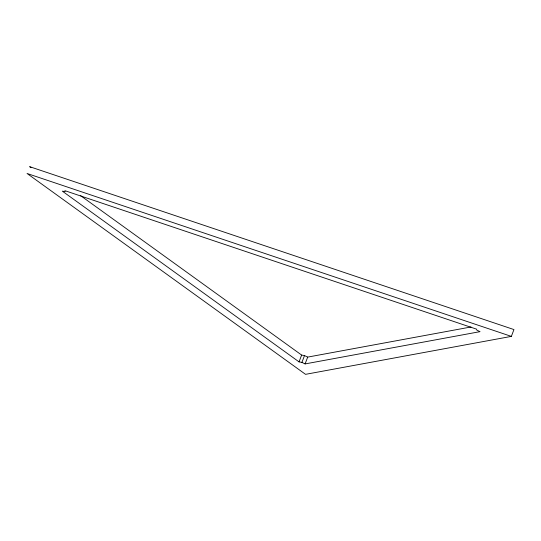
<?xml version="1.0" encoding="UTF-8"?>
<svg xmlns="http://www.w3.org/2000/svg" width="541" height="541" viewBox="0 0 541 541"><rect width="100%" height="100%" fill="white"/><g stroke="black" fill="none" stroke-linecap="round" stroke-linejoin="round"><path stroke-width="0.81" d="M299.045 361.875L62.316 191.142L65.191 191.663L64.886 190.669L476.553 329.144L476.858 330.138L480.036 331.653L305.097 363.917L301.919 362.396L299.045 361.875L301.628 355.065L80.643 195.68M301.919 362.396L304.509 355.586L307.687 357.101L471.015 326.98M305.097 363.917L307.687 357.101M511.36 336.387L27.05 173.478L305.55 374.338L511.36 336.387L513.95 329.57L29.64 166.662L31.006 167.649M301.628 355.065L304.509 355.586"/></g></svg>
